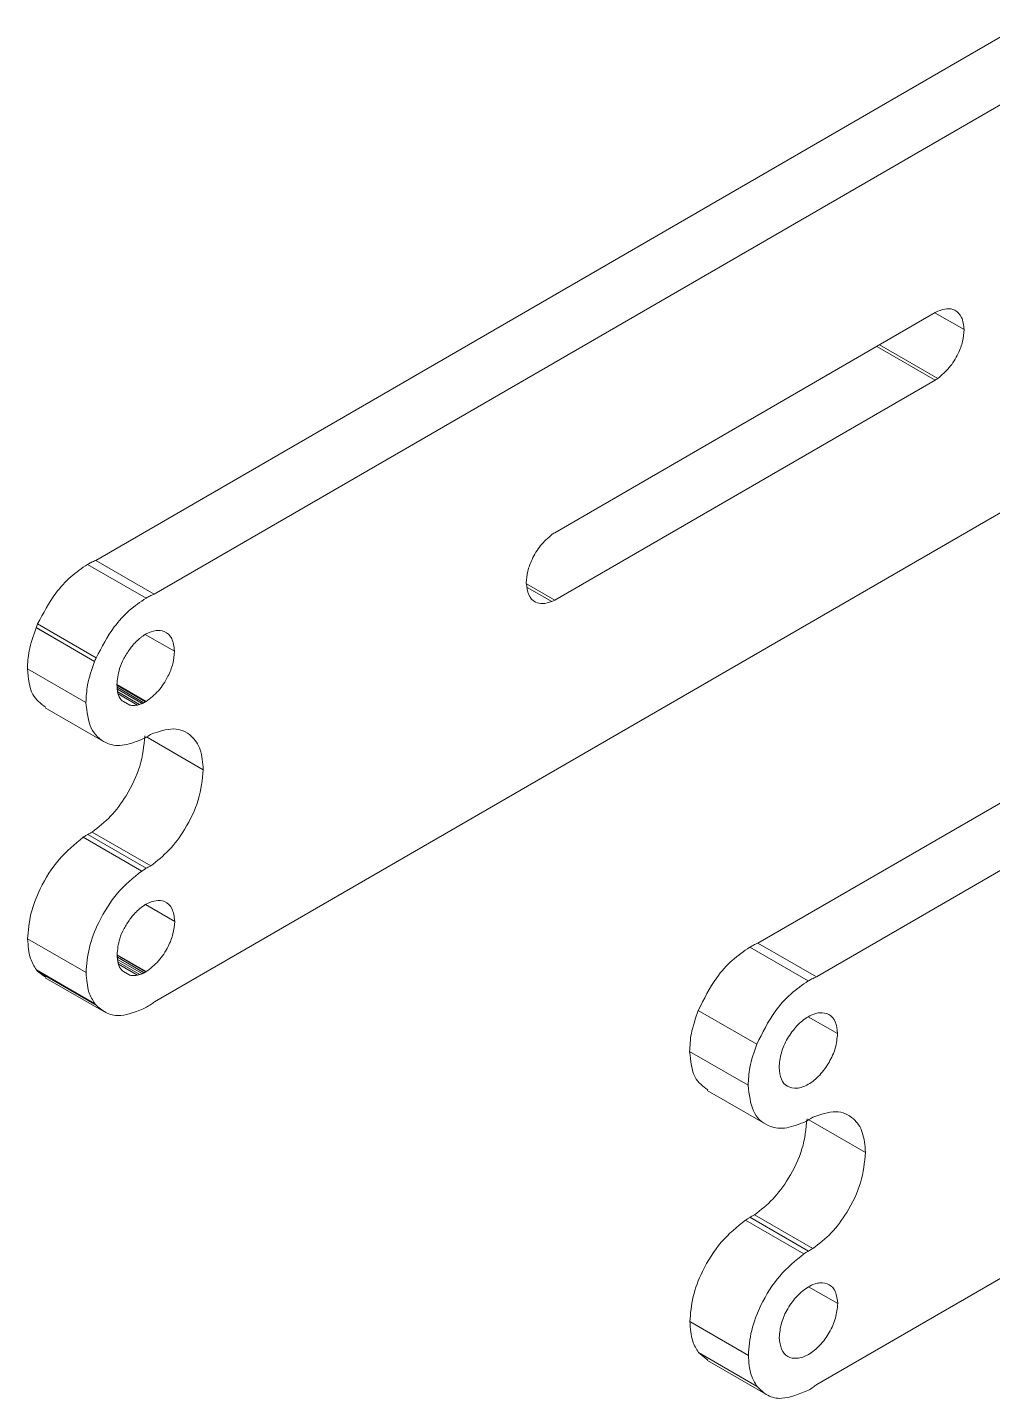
# Model space of a CAD drawing. Header units: inches. Extents: x 0 to 44.3, y 0 to 33.7.
# Drawn here: x 2.376 to 3.834, y 23.279 to 25.351 of the extents above; entities that cross this region are included whole.
import ezdxf

# ---------------------------------------------------------------- set-up
doc = ezdxf.new("R2010")
doc.units = ezdxf.units.IN
doc.header["$MEASUREMENT"] = 0

msp = doc.modelspace()

# ---------------------------------------------------------------- linework, layer by layer
at = {"color": 7, "linetype": 'Continuous', "lineweight": 15}
for p, q in [((3.8711, 25.3512), (2.4788, 24.546)), ((3.9595, 25.3002), (2.5672, 24.495)), ((3.7474, 24.9204), (3.1724, 24.5878)), ((3.7515, 24.8209), (3.6634, 24.8718)), ((3.1725, 24.4858), (3.7475, 24.8183)), ((4.8724, 24.7731), (3.4796, 23.9676)), ((4.9608, 24.7221), (3.568, 23.9166)), ((2.5676, 23.8789), (3.96, 24.6841)), ((2.5548, 24.4888), (2.4664, 24.5399)), ((2.5672, 24.495), (2.4788, 24.546)), ((2.4794, 24.3989), (2.391, 24.4499)), ((2.4769, 24.393), (2.3886, 24.4441)), ((2.477, 24.3933), (2.3887, 24.4443)), ((2.5548, 24.4348), (2.554, 24.4343)), ((2.4639, 24.3312), (2.3755, 24.3822)), ((2.5549, 24.3328), (2.5107, 24.3583)), ((2.5516, 24.3309), (2.5112, 24.3542)), ((2.4022, 24.3234), (2.4905, 24.2724)), ((2.5302, 24.3272), (2.5206, 24.3327)), ((2.5541, 24.3323), (2.5549, 24.3328)), ((2.5483, 24.0765), (2.4599, 24.1275)), ((2.5551, 24.0808), (2.4667, 24.1318)), ((2.5619, 24.0843), (2.4735, 24.1354)), ((3.5685, 23.3005), (4.9613, 24.106)), ((2.5551, 24.0267), (2.5544, 24.0262)), ((2.4642, 23.9231), (2.3759, 23.9741)), ((2.5552, 23.9247), (2.511, 23.9502)), ((3.5556, 23.9105), (3.4672, 23.9615)), ((3.568, 23.9166), (3.4796, 23.9676)), ((2.5519, 23.9229), (2.5115, 23.9462)), ((2.4774, 23.8763), (2.3891, 23.9273)), ((2.4776, 23.8761), (2.3893, 23.9271)), ((2.48, 23.8732), (2.3916, 23.9243)), ((2.3916, 23.9243), (2.403, 23.9162)), ((2.4025, 23.9154), (2.4909, 23.8643)), ((2.5305, 23.9191), (2.521, 23.9246)), ((2.5544, 23.9242), (2.5552, 23.9247)), ((3.4779, 23.8149), (3.3895, 23.866)), ((3.4648, 23.7528), (3.3764, 23.8038)), ((3.403, 23.745), (3.4914, 23.694)), ((3.5627, 23.506), (3.4743, 23.557)), ((3.5492, 23.4981), (3.4608, 23.5492)), ((3.5559, 23.5024), (3.4675, 23.5534)), ((3.4651, 23.3447), (3.3767, 23.3957)), ((3.4783, 23.2979), (3.3899, 23.3489)), ((3.3899, 23.3489), (3.4037, 23.3375)), ((3.4033, 23.3369), (3.4917, 23.2859))]:
    msp.add_line(p, q, dxfattribs=at)
at = {"color": 8, "linetype": 'Continuous', "lineweight": 15}
for p, q in [((3.7912, 24.8946), (3.747, 24.9201)), ((3.7475, 24.8183), (3.6592, 24.8693)), ((3.1725, 24.4858), (3.1299, 24.5104)), ((3.1679, 24.4837), (3.131, 24.505)), ((2.5978, 24.4086), (2.5536, 24.4341)), ((2.5541, 24.3323), (2.5108, 24.3573)), ((2.5488, 24.3297), (2.5116, 24.3512)), ((2.5451, 24.3284), (2.5121, 24.3475)), ((2.5417, 24.3274), (2.5129, 24.3441)), ((2.6414, 24.2296), (2.5556, 24.2792)), ((2.5981, 24.0005), (2.554, 24.026)), ((2.5544, 23.9242), (2.5111, 23.9492)), ((2.5491, 23.9216), (2.5119, 23.9431)), ((2.5454, 23.9203), (2.5124, 23.9394)), ((2.5421, 23.9193), (2.5132, 23.936)), ((3.5999, 23.831), (3.5557, 23.8564)), ((3.6422, 23.6513), (3.5564, 23.7008)), ((3.6002, 23.4229), (3.5561, 23.4483))]:
    msp.add_line(p, q, dxfattribs=at)
at = {"color": 7, "linetype": 'Continuous', "lineweight": 15}
for points, knots in [([(3.7912, 24.8946), (3.7904, 24.9013), (3.7889, 24.9145), (3.7784, 24.9245), (3.7656, 24.9274), (3.7562, 24.9241), (3.7515, 24.9225)], [0, 0, 0, 0, 0.285178, 0.560827, 0.777884, 1, 1, 1, 1]), ([(3.7515, 24.9225), (3.7507, 24.9221), (3.7494, 24.9214), (3.748, 24.9207), (3.7474, 24.9204)], [0, 0, 0, 0, 0.55179, 1, 1, 1, 1]), ([(3.7515, 24.8209), (3.7575, 24.8259), (3.7694, 24.8359), (3.7821, 24.8568), (3.7898, 24.8771), (3.7907, 24.8887), (3.7912, 24.8946)], [0, 0, 0, 0, 0.280934, 0.5561828, 0.7745369, 1, 1, 1, 1]), ([(3.7475, 24.8183), (3.7483, 24.8188), (3.7496, 24.8196), (3.751, 24.8205), (3.7515, 24.8209)], [0, 0, 0, 0, 0.568913, 1, 1, 1, 1]), ([(3.1678, 24.5846), (3.162, 24.5795), (3.1505, 24.5695), (3.1383, 24.549), (3.1309, 24.5291), (3.13, 24.5178), (3.1295, 24.512)], [0, 0, 0, 0, 0.28077, 0.555571, 0.773827, 1, 1, 1, 1]), ([(3.1724, 24.5878), (3.1716, 24.5873), (3.17, 24.5862), (3.1685, 24.5851), (3.1678, 24.5846)], [0, 0, 0, 0, 0.557801, 1, 1, 1, 1]), ([(2.4664, 24.5399), (2.4579, 24.5341), (2.4411, 24.5228), (2.4134, 24.4926), (2.3995, 24.466), (2.391, 24.4499)], [0, 0, 0, 0, 0.2892863, 0.5687746, 1, 1, 1, 1]), ([(2.4788, 24.546), (2.4765, 24.545), (2.4724, 24.5432), (2.4682, 24.5409), (2.4664, 24.5399)], [0, 0, 0, 0, 0.555338, 1, 1, 1, 1]), ([(3.1295, 24.512), (3.1303, 24.5054), (3.1317, 24.4925), (3.1418, 24.4825), (3.1542, 24.4794), (3.1633, 24.4822), (3.1679, 24.4837)], [0, 0, 0, 0, 0.285401, 0.560939, 0.777918, 1, 1, 1, 1]), ([(2.5548, 24.4888), (2.5462, 24.4831), (2.5295, 24.4717), (2.5018, 24.4415), (2.4878, 24.415), (2.4794, 24.3989)], [0, 0, 0, 0, 0.2892863, 0.5687746, 1, 1, 1, 1]), ([(2.5672, 24.495), (2.5649, 24.494), (2.5608, 24.4922), (2.5566, 24.4899), (2.5548, 24.4888)], [0, 0, 0, 0, 0.555338, 1, 1, 1, 1]), ([(3.1679, 24.4837), (3.1687, 24.484), (3.1703, 24.4846), (3.1718, 24.4854), (3.1725, 24.4858)], [0, 0, 0, 0, 0.56108, 1, 1, 1, 1]), ([(2.391, 24.4499), (2.3906, 24.4489), (2.3898, 24.447), (2.389, 24.4452), (2.3887, 24.4443)], [0, 0, 0, 0, 0.552649, 1, 1, 1, 1]), ([(2.3886, 24.4441), (2.3845, 24.4322), (2.377, 24.4107), (2.376, 24.391), (2.3755, 24.3822)], [0, 0, 0, 0, 0.551178, 1, 1, 1, 1]), ([(2.3887, 24.4443), (2.3887, 24.4443), (2.3886, 24.4443), (2.3886, 24.4442), (2.3886, 24.4442), (2.3886, 24.4441), (2.3886, 24.4441), (2.3886, 24.4441), (2.3886, 24.4441)], [0, 0, 0, 0, 0.207301, 0.382855, 0.554847, 0.69038, 0.832281, 1, 1, 1, 1]), ([(2.5451, 24.4279), (2.5445, 24.4273), (2.5433, 24.4264), (2.5422, 24.4254), (2.5417, 24.4249)], [0, 0, 0, 0, 0.556136, 1, 1, 1, 1]), ([(2.5487, 24.4308), (2.5481, 24.4303), (2.5468, 24.4293), (2.5456, 24.4283), (2.5451, 24.4279)], [0, 0, 0, 0, 0.561087, 1, 1, 1, 1]), ([(2.5515, 24.4327), (2.551, 24.4324), (2.5501, 24.4317), (2.5491, 24.4311), (2.5487, 24.4308)], [0, 0, 0, 0, 0.561039, 1, 1, 1, 1]), ([(2.554, 24.4343), (2.5536, 24.434), (2.5527, 24.4335), (2.5518, 24.433), (2.5515, 24.4327)], [0, 0, 0, 0, 0.574813, 1, 1, 1, 1]), ([(2.5978, 24.4086), (2.597, 24.4156), (2.5953, 24.4293), (2.5839, 24.4392), (2.5699, 24.4412), (2.5599, 24.437), (2.5548, 24.4348)], [0, 0, 0, 0, 0.284065, 0.558808, 0.77597, 1, 1, 1, 1]), ([(2.5301, 24.4117), (2.527, 24.4071), (2.5208, 24.3978), (2.5128, 24.379), (2.5115, 24.3661), (2.5107, 24.3582)], [0, 0, 0, 0, 0.27447, 0.551132, 1, 1, 1, 1]), ([(2.5417, 24.4249), (2.5394, 24.4226), (2.5353, 24.4185), (2.5317, 24.4138), (2.5301, 24.4117)], [0, 0, 0, 0, 0.5629011, 1, 1, 1, 1]), ([(2.5549, 24.3328), (2.5613, 24.3376), (2.574, 24.3473), (2.5878, 24.3689), (2.5963, 24.3902), (2.5973, 24.4024), (2.5978, 24.4086)], [0, 0, 0, 0, 0.282888, 0.557732, 0.775299, 1, 1, 1, 1]), ([(2.4769, 24.393), (2.4728, 24.3812), (2.4654, 24.3597), (2.4644, 24.34), (2.4639, 24.3312)], [0, 0, 0, 0, 0.551178, 1, 1, 1, 1]), ([(2.477, 24.3933), (2.477, 24.3933), (2.477, 24.3933), (2.477, 24.3932), (2.477, 24.3932), (2.477, 24.3931), (2.4769, 24.3931), (2.4769, 24.393), (2.4769, 24.393)], [0, 0, 0, 0, 0.207301, 0.382855, 0.554847, 0.69038, 0.832281, 1, 1, 1, 1]), ([(2.4794, 24.3989), (2.479, 24.3978), (2.4782, 24.396), (2.4774, 24.3941), (2.477, 24.3933)], [0, 0, 0, 0, 0.552649, 1, 1, 1, 1]), ([(2.3755, 24.3822), (2.3769, 24.3678), (2.3795, 24.3414), (2.3955, 24.3297), (2.4029, 24.3244)], [0, 0, 0, 0, 0.543246, 1, 1, 1, 1]), ([(2.5107, 24.3582), (2.511, 24.3537), (2.5118, 24.3447), (2.5163, 24.3346), (2.5218, 24.332), (2.5244, 24.3308)], [0, 0, 0, 0, 0.358744, 0.705728, 1, 1, 1, 1]), ([(2.4639, 24.3312), (2.4655, 24.3172), (2.4687, 24.2896), (2.491, 24.2692), (2.5183, 24.2639), (2.5381, 24.2714), (2.5482, 24.2752)], [0, 0, 0, 0, 0.284618, 0.559516, 0.776534, 1, 1, 1, 1]), ([(2.5302, 24.3272), (2.5322, 24.3269), (2.5359, 24.3265), (2.5399, 24.3271), (2.5417, 24.3274)], [0, 0, 0, 0, 0.556988, 1, 1, 1, 1]), ([(2.5417, 24.3274), (2.5424, 24.3276), (2.5435, 24.3278), (2.5446, 24.3282), (2.5451, 24.3284)], [0, 0, 0, 0, 0.563395, 1, 1, 1, 1]), ([(2.5451, 24.3284), (2.5458, 24.3286), (2.547, 24.329), (2.5483, 24.3295), (2.5488, 24.3297)], [0, 0, 0, 0, 0.558364, 1, 1, 1, 1]), ([(2.5488, 24.3297), (2.5493, 24.3299), (2.5502, 24.3303), (2.5512, 24.3308), (2.5516, 24.3309)], [0, 0, 0, 0, 0.561022, 1, 1, 1, 1]), ([(2.5516, 24.3309), (2.552, 24.3312), (2.5529, 24.3316), (2.5537, 24.3321), (2.5541, 24.3323)], [0, 0, 0, 0, 0.546397, 1, 1, 1, 1]), ([(2.5549, 24.2788), (2.5562, 24.2795), (2.5585, 24.2809), (2.5607, 24.2824), (2.5617, 24.2831)], [0, 0, 0, 0, 0.559473, 1, 1, 1, 1]), ([(2.5617, 24.2831), (2.5737, 24.2872), (2.5974, 24.2954), (2.623, 24.2837), (2.6386, 24.2613), (2.6404, 24.2403), (2.6414, 24.2296)], [0, 0, 0, 0, 0.281916, 0.556332, 0.774134, 1, 1, 1, 1]), ([(2.553, 24.2807), (2.5515, 24.2657), (2.5485, 24.2361), (2.5275, 24.1924), (2.5017, 24.1574), (2.483, 24.1428), (2.4735, 24.1354)], [0, 0, 0, 0, 0.284647, 0.559588, 0.776612, 1, 1, 1, 1]), ([(2.5482, 24.2752), (2.5494, 24.2758), (2.5517, 24.277), (2.554, 24.2782), (2.5549, 24.2788)], [0, 0, 0, 0, 0.560404, 1, 1, 1, 1]), ([(2.6414, 24.2296), (2.6399, 24.2146), (2.6369, 24.1851), (2.6159, 24.1414), (2.5901, 24.1064), (2.5714, 24.0918), (2.5619, 24.0843)], [0, 0, 0, 0, 0.284647, 0.559588, 0.776612, 1, 1, 1, 1]), ([(2.4599, 24.1275), (2.4473, 24.1173), (2.4222, 24.0971), (2.3951, 24.0535), (2.3788, 24.0109), (2.3768, 23.9865), (2.3759, 23.9741)], [0, 0, 0, 0, 0.282004, 0.556397, 0.774162, 1, 1, 1, 1]), ([(2.4667, 24.1318), (2.4654, 24.131), (2.4632, 24.1297), (2.4609, 24.1282), (2.4599, 24.1275)], [0, 0, 0, 0, 0.559538, 1, 1, 1, 1]), ([(2.4735, 24.1354), (2.4722, 24.1347), (2.47, 24.1336), (2.4677, 24.1324), (2.4667, 24.1318)], [0, 0, 0, 0, 0.560469, 1, 1, 1, 1]), ([(2.5483, 24.0765), (2.5356, 24.0663), (2.5106, 24.0461), (2.4835, 24.0025), (2.4671, 23.9599), (2.4652, 23.9355), (2.4642, 23.9231)], [0, 0, 0, 0, 0.282004, 0.556397, 0.774162, 1, 1, 1, 1]), ([(2.5551, 24.0808), (2.5538, 24.08), (2.5516, 24.0787), (2.5493, 24.0772), (2.5483, 24.0765)], [0, 0, 0, 0, 0.559538, 1, 1, 1, 1]), ([(2.5619, 24.0843), (2.5606, 24.0837), (2.5584, 24.0826), (2.5561, 24.0813), (2.5551, 24.0808)], [0, 0, 0, 0, 0.560469, 1, 1, 1, 1]), ([(2.5981, 24.0005), (2.5973, 24.0075), (2.5956, 24.0212), (2.5842, 24.0311), (2.5702, 24.0331), (2.5602, 24.0289), (2.5551, 24.0267)], [0, 0, 0, 0, 0.284065, 0.558808, 0.77597, 1, 1, 1, 1]), ([(2.542, 24.0168), (2.5397, 24.0145), (2.5357, 24.0105), (2.532, 24.0057), (2.5304, 24.0036)], [0, 0, 0, 0, 0.5629011, 1, 1, 1, 1]), ([(2.5454, 24.0198), (2.5448, 24.0192), (2.5436, 24.0183), (2.5425, 24.0173), (2.542, 24.0168)], [0, 0, 0, 0, 0.556136, 1, 1, 1, 1]), ([(2.5491, 24.0227), (2.5484, 24.0222), (2.5472, 24.0212), (2.5459, 24.0202), (2.5454, 24.0198)], [0, 0, 0, 0, 0.561087, 1, 1, 1, 1]), ([(2.5518, 24.0246), (2.5513, 24.0243), (2.5504, 24.0236), (2.5495, 24.023), (2.5491, 24.0227)], [0, 0, 0, 0, 0.561039, 1, 1, 1, 1]), ([(2.5544, 24.0262), (2.5539, 24.0259), (2.553, 24.0254), (2.5522, 24.0249), (2.5518, 24.0246)], [0, 0, 0, 0, 0.574813, 1, 1, 1, 1]), ([(2.5304, 24.0036), (2.5273, 23.999), (2.5211, 23.9898), (2.5131, 23.9709), (2.5118, 23.9581), (2.511, 23.9501)], [0, 0, 0, 0, 0.27447, 0.551132, 1, 1, 1, 1]), ([(2.5552, 23.9247), (2.5616, 23.9295), (2.5743, 23.9392), (2.5882, 23.9608), (2.5966, 23.9821), (2.5976, 23.9943), (2.5981, 24.0005)], [0, 0, 0, 0, 0.282888, 0.557732, 0.775299, 1, 1, 1, 1]), ([(2.3759, 23.9741), (2.3766, 23.9636), (2.3779, 23.9452), (2.3857, 23.9327), (2.3891, 23.9273)], [0, 0, 0, 0, 0.567344, 1, 1, 1, 1]), ([(2.511, 23.9501), (2.5114, 23.9456), (2.5121, 23.9366), (2.5166, 23.9265), (2.5222, 23.9239), (2.5247, 23.9227)], [0, 0, 0, 0, 0.358744, 0.705728, 1, 1, 1, 1]), ([(3.4672, 23.9615), (3.4583, 23.9554), (3.4407, 23.9435), (3.4118, 23.9112), (3.3979, 23.8831), (3.3895, 23.866)], [0, 0, 0, 0, 0.2892866, 0.5685515, 1, 1, 1, 1]), ([(3.4796, 23.9676), (3.4773, 23.9666), (3.4732, 23.9649), (3.4691, 23.9625), (3.4672, 23.9615)], [0, 0, 0, 0, 0.555354, 1, 1, 1, 1]), ([(2.3891, 23.9273), (2.3891, 23.9273), (2.3892, 23.9272), (2.3892, 23.9271), (2.3893, 23.9271)], [0, 0, 0, 0, 0.5554406, 1, 1, 1, 1]), ([(2.3893, 23.9271), (2.3897, 23.9265), (2.3905, 23.9256), (2.3913, 23.9247), (2.3916, 23.9243)], [0, 0, 0, 0, 0.566749, 1, 1, 1, 1]), ([(2.4642, 23.9231), (2.465, 23.9126), (2.4663, 23.8942), (2.4741, 23.8817), (2.4774, 23.8763)], [0, 0, 0, 0, 0.567344, 1, 1, 1, 1]), ([(2.5305, 23.9191), (2.5325, 23.9188), (2.5362, 23.9184), (2.5403, 23.919), (2.5421, 23.9193)], [0, 0, 0, 0, 0.556988, 1, 1, 1, 1]), ([(2.5421, 23.9193), (2.5427, 23.9195), (2.5438, 23.9198), (2.545, 23.9202), (2.5454, 23.9203)], [0, 0, 0, 0, 0.563395, 1, 1, 1, 1]), ([(2.5454, 23.9203), (2.5461, 23.9205), (2.5473, 23.9209), (2.5486, 23.9214), (2.5491, 23.9216)], [0, 0, 0, 0, 0.558364, 1, 1, 1, 1]), ([(2.5491, 23.9216), (2.5496, 23.9218), (2.5506, 23.9223), (2.5515, 23.9227), (2.5519, 23.9229)], [0, 0, 0, 0, 0.561022, 1, 1, 1, 1]), ([(2.5519, 23.9229), (2.5523, 23.9231), (2.5532, 23.9235), (2.5541, 23.924), (2.5544, 23.9242)], [0, 0, 0, 0, 0.5463969, 1, 1, 1, 1]), ([(3.5556, 23.9105), (3.5467, 23.9044), (3.5291, 23.8924), (3.5002, 23.8602), (3.4863, 23.832), (3.4779, 23.8149)], [0, 0, 0, 0, 0.2892866, 0.5685515, 1, 1, 1, 1]), ([(3.568, 23.9166), (3.5657, 23.9156), (3.5616, 23.9138), (3.5575, 23.9115), (3.5556, 23.9105)], [0, 0, 0, 0, 0.555354, 1, 1, 1, 1]), ([(2.4774, 23.8763), (2.4775, 23.8762), (2.4775, 23.8762), (2.4776, 23.8761), (2.4776, 23.8761)], [0, 0, 0, 0, 0.5554406, 1, 1, 1, 1]), ([(2.4776, 23.8761), (2.4781, 23.8755), (2.4788, 23.8745), (2.4797, 23.8736), (2.48, 23.8732)], [0, 0, 0, 0, 0.566749, 1, 1, 1, 1]), ([(2.48, 23.8732), (2.4851, 23.8689), (2.4953, 23.8601), (2.5206, 23.8557), (2.542, 23.865), (2.5553, 23.8707)], [0, 0, 0, 0, 0.27516, 0.55204, 1, 1, 1, 1]), ([(2.5553, 23.8707), (2.5576, 23.8721), (2.5617, 23.8746), (2.5659, 23.8776), (2.5676, 23.8789)], [0, 0, 0, 0, 0.56451, 1, 1, 1, 1]), ([(3.3895, 23.866), (3.3853, 23.8541), (3.3778, 23.8325), (3.3768, 23.8127), (3.3764, 23.8038)], [0, 0, 0, 0, 0.55076, 1, 1, 1, 1]), ([(3.5999, 23.831), (3.5992, 23.8374), (3.5979, 23.85), (3.5876, 23.8609), (3.5732, 23.8639), (3.5557, 23.8578), (3.5382, 23.8436), (3.5237, 23.8239), (3.5135, 23.8012), (3.5122, 23.787), (3.5115, 23.7798)], [0, 0, 0, 0, 0.127296, 0.250002, 0.372708, 0.5, 0.627292, 0.749998, 0.872704, 1, 1, 1, 1]), ([(3.5115, 23.7798), (3.5122, 23.7734), (3.5135, 23.7609), (3.5238, 23.75), (3.5382, 23.7469), (3.5557, 23.753), (3.5732, 23.7672), (3.5877, 23.7869), (3.5979, 23.8096), (3.5992, 23.8238), (3.5999, 23.831)], [0, 0, 0, 0, 0.127038, 0.24981, 0.372648, 0.5, 0.627352, 0.75019, 0.872962, 1, 1, 1, 1]), ([(3.4779, 23.8149), (3.4737, 23.8031), (3.4662, 23.7815), (3.4652, 23.7617), (3.4648, 23.7528)], [0, 0, 0, 0, 0.55076, 1, 1, 1, 1]), ([(3.3764, 23.8038), (3.3778, 23.7895), (3.3803, 23.763), (3.3964, 23.7514), (3.4037, 23.746)], [0, 0, 0, 0, 0.543246, 1, 1, 1, 1]), ([(3.4648, 23.7528), (3.4664, 23.7388), (3.4695, 23.7112), (3.4918, 23.6908), (3.5192, 23.6855), (3.539, 23.693), (3.549, 23.6968)], [0, 0, 0, 0, 0.284615, 0.559513, 0.776534, 1, 1, 1, 1]), ([(3.5538, 23.7023), (3.5523, 23.6873), (3.5494, 23.6578), (3.5284, 23.6141), (3.5025, 23.579), (3.4838, 23.5644), (3.4743, 23.557)], [0, 0, 0, 0, 0.284645, 0.559587, 0.776612, 1, 1, 1, 1]), ([(3.5558, 23.7004), (3.557, 23.7012), (3.5593, 23.7025), (3.5616, 23.704), (3.5626, 23.7047)], [0, 0, 0, 0, 0.559474, 1, 1, 1, 1]), ([(3.5626, 23.7047), (3.5746, 23.7088), (3.5982, 23.717), (3.6239, 23.7054), (3.6394, 23.6829), (3.6412, 23.6619), (3.6422, 23.6513)], [0, 0, 0, 0, 0.281914, 0.556327, 0.77413, 1, 1, 1, 1]), ([(3.549, 23.6968), (3.5503, 23.6975), (3.5525, 23.6986), (3.5548, 23.6999), (3.5558, 23.7004)], [0, 0, 0, 0, 0.5604017, 1, 1, 1, 1]), ([(3.6422, 23.6513), (3.6407, 23.6363), (3.6378, 23.6067), (3.6168, 23.563), (3.5909, 23.528), (3.5722, 23.5134), (3.5627, 23.506)], [0, 0, 0, 0, 0.284645, 0.559587, 0.776612, 1, 1, 1, 1]), ([(3.4743, 23.557), (3.4731, 23.5564), (3.4708, 23.5553), (3.4685, 23.554), (3.4675, 23.5534)], [0, 0, 0, 0, 0.5604648, 1, 1, 1, 1]), ([(3.4608, 23.5492), (3.4481, 23.5389), (3.4231, 23.5187), (3.396, 23.4752), (3.3796, 23.4325), (3.3777, 23.4081), (3.3767, 23.3957)], [0, 0, 0, 0, 0.282, 0.556393, 0.774159, 1, 1, 1, 1]), ([(3.4675, 23.5534), (3.4663, 23.5527), (3.464, 23.5513), (3.4618, 23.5498), (3.4608, 23.5492)], [0, 0, 0, 0, 0.559543, 1, 1, 1, 1]), ([(3.5492, 23.4981), (3.5365, 23.4879), (3.5115, 23.4677), (3.4843, 23.4241), (3.468, 23.3815), (3.4661, 23.3571), (3.4651, 23.3447)], [0, 0, 0, 0, 0.282, 0.556393, 0.774159, 1, 1, 1, 1]), ([(3.5559, 23.5024), (3.5547, 23.5016), (3.5524, 23.5003), (3.5502, 23.4988), (3.5492, 23.4981)], [0, 0, 0, 0, 0.559543, 1, 1, 1, 1]), ([(3.5627, 23.506), (3.5614, 23.5053), (3.5592, 23.5042), (3.5569, 23.503), (3.5559, 23.5024)], [0, 0, 0, 0, 0.5604648, 1, 1, 1, 1]), ([(3.6002, 23.4229), (3.5995, 23.4293), (3.5982, 23.4419), (3.588, 23.4528), (3.5735, 23.4558), (3.556, 23.4497), (3.5385, 23.4355), (3.524, 23.4158), (3.5138, 23.3931), (3.5125, 23.3789), (3.5118, 23.3717)], [0, 0, 0, 0, 0.127296, 0.250002, 0.372708, 0.5, 0.627292, 0.749998, 0.872704, 1, 1, 1, 1]), ([(3.5118, 23.3717), (3.5125, 23.3654), (3.5139, 23.3528), (3.5241, 23.3419), (3.5385, 23.3389), (3.5561, 23.3449), (3.5736, 23.3591), (3.588, 23.3788), (3.5982, 23.4016), (3.5995, 23.4157), (3.6002, 23.4229)], [0, 0, 0, 0, 0.127038, 0.24981, 0.372648, 0.5, 0.627352, 0.75019, 0.872962, 1, 1, 1, 1]), ([(3.3767, 23.3957), (3.3774, 23.3853), (3.3788, 23.3668), (3.3865, 23.3543), (3.3899, 23.3489)], [0, 0, 0, 0, 0.567343, 1, 1, 1, 1]), ([(3.4651, 23.3447), (3.4658, 23.3343), (3.4672, 23.3158), (3.4749, 23.3033), (3.4783, 23.2979)], [0, 0, 0, 0, 0.567343, 1, 1, 1, 1]), ([(3.4783, 23.2979), (3.4833, 23.2928), (3.4934, 23.2827), (3.5196, 23.2769), (3.5422, 23.2864), (3.5561, 23.2923)], [0, 0, 0, 0, 0.275882, 0.552665, 1, 1, 1, 1]), ([(3.5561, 23.2923), (3.5584, 23.2937), (3.5626, 23.2962), (3.5667, 23.2992), (3.5685, 23.3005)], [0, 0, 0, 0, 0.564493, 1, 1, 1, 1])]:
    msp.add_open_spline(points, degree=3, knots=knots, dxfattribs=at)

doc.saveas('drawing.dxf')
